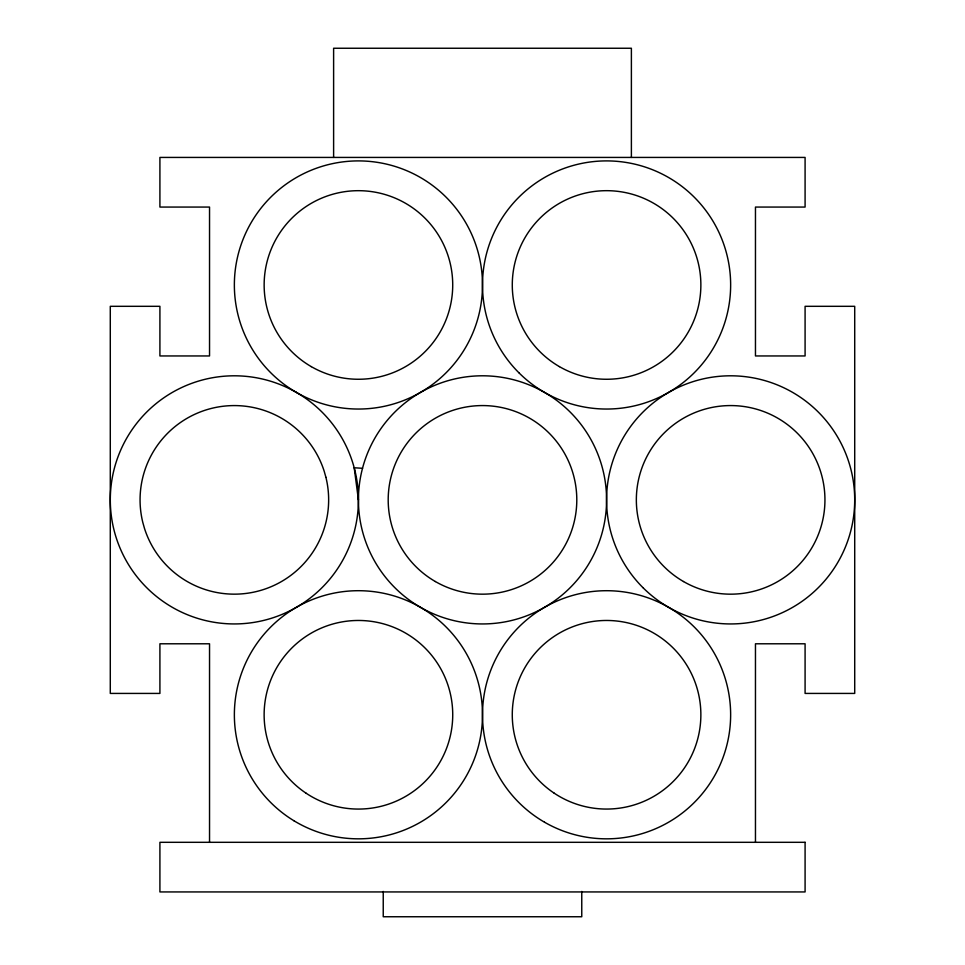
<?xml version="1.0" encoding="UTF-8"?>
<svg xmlns="http://www.w3.org/2000/svg" width="965" height="965" viewBox="0 0 965 965"><rect width="100%" height="100%" fill="white"/><g stroke="black" fill="none" stroke-linecap="round" stroke-linejoin="round"><path stroke-width="1.45" d="M333.613 157.428L333.613 48.25L631.387 48.25L631.387 157.428M362.587 468.302L354.203 467.76L358.425 499.87A124.075 124.075 0 0 1 172.325 607.323A124.075 124.075 0 0 1 172.325 392.417A124.075 124.075 0 0 1 358.425 499.87M755.462 842.312L755.462 643.788L805.087 643.788L805.087 693.425L854.713 693.425L854.713 306.315L805.087 306.315L805.087 355.952L755.462 355.952L755.462 207.065L805.087 207.065L805.087 157.428L159.913 157.428L159.913 207.065L209.538 207.065L209.538 355.952L159.913 355.952L159.913 306.315L110.287 306.315L110.287 693.425L159.913 693.425L159.913 643.788L209.538 643.788L209.538 842.312M581.762 891.443L581.762 916.75L383.238 916.75L383.238 891.443M805.087 842.312L159.913 842.312L159.913 891.937L805.087 891.937L805.087 842.312M325.905 477.289L324.228 471.342A94.293 94.293 0 0 0 208.79 409.112A94.293 94.293 0 0 0 142.808 522.451L144.485 528.398A94.293 94.293 0 0 0 259.923 590.628A94.293 94.293 0 0 0 325.905 477.289M642.907 587.601A124.075 124.075 0 0 0 850.491 531.98A124.075 124.075 0 0 0 698.527 380.029A124.075 124.075 0 0 0 642.907 587.601M420.463 607.323A124.075 124.075 0 0 0 606.575 499.87A124.075 124.075 0 0 0 420.463 392.417A124.075 124.075 0 0 0 420.463 607.323M544.537 822.216A124.075 124.075 0 0 0 730.638 714.763A124.075 124.075 0 0 0 544.537 607.323A124.075 124.075 0 0 0 544.537 822.216M518.844 372.707A124.075 124.075 0 0 0 726.416 317.087A124.075 124.075 0 0 0 574.465 165.124A124.075 124.075 0 0 0 518.844 372.707M296.388 392.417A124.075 124.075 0 0 0 482.5 284.977A124.075 124.075 0 0 0 296.388 177.524A124.075 124.075 0 0 0 296.388 392.417M293.879 820.72A124.075 124.075 0 0 0 482.464 717.695A124.075 124.075 0 0 0 298.945 605.887A124.075 124.075 0 0 0 293.879 820.72M683.497 581.533A94.293 94.293 0 0 0 824.942 499.87A94.293 94.293 0 0 0 683.497 418.207A94.293 94.293 0 0 0 683.497 581.533M306.182 793.266A94.293 94.293 0 0 0 452.537 720.771A94.293 94.293 0 0 0 316.58 630.266A94.293 94.293 0 0 0 306.182 793.266M554.187 793.17A94.293 94.293 0 0 0 700.662 720.939A94.293 94.293 0 0 0 564.863 630.193A94.293 94.293 0 0 0 554.187 793.17M311.285 366.628A94.293 94.293 0 0 0 452.718 284.977A94.293 94.293 0 0 0 311.285 203.313A94.293 94.293 0 0 0 311.285 366.628M559.423 366.628A94.293 94.293 0 0 0 700.867 284.977A94.293 94.293 0 0 0 559.423 203.313A94.293 94.293 0 0 0 559.423 366.628M435.348 581.533A94.293 94.293 0 0 0 576.793 499.87A94.293 94.293 0 0 0 435.348 418.207A94.293 94.293 0 0 0 435.348 581.533"/></g></svg>
